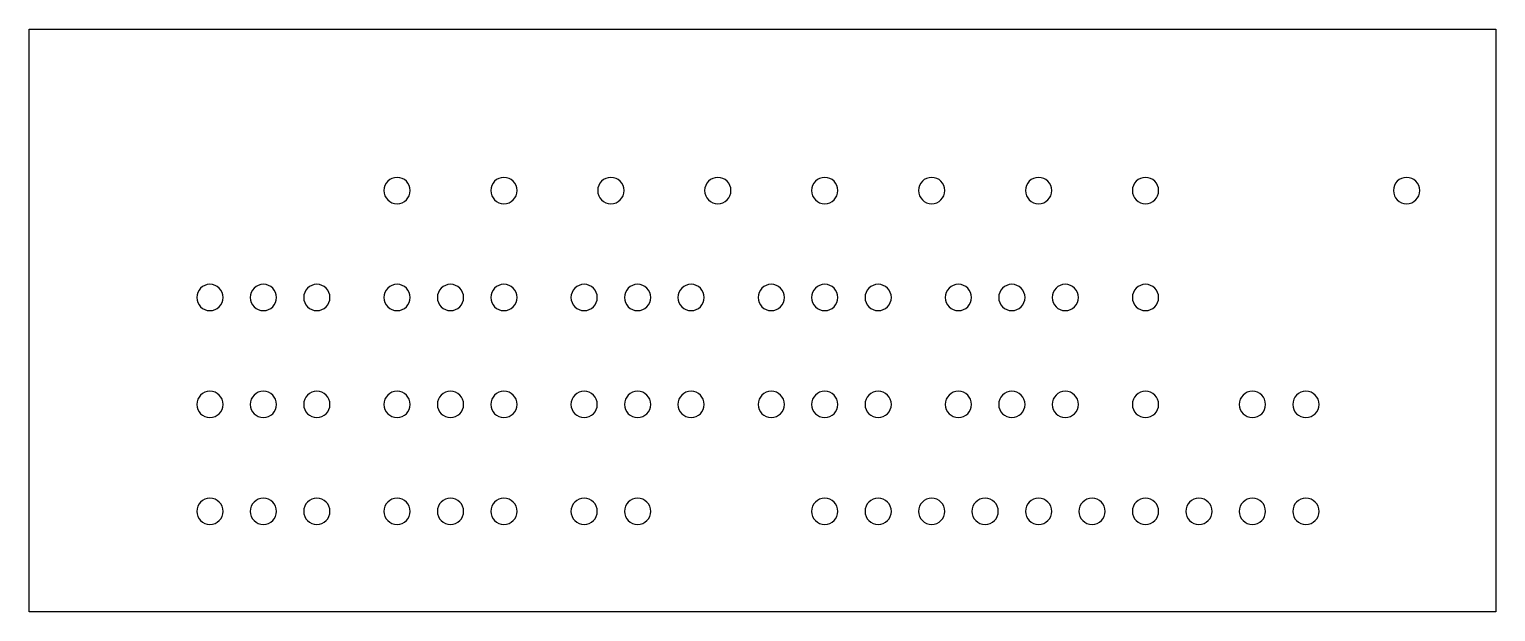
# Model space of a CAD drawing. Header units: millimetres. Extents: x 0 to 418, y 0 to 166.
import ezdxf

# ---------------------------------------------------------------- set-up
doc = ezdxf.new("R2010")
doc.units = ezdxf.units.MM

msp = doc.modelspace()

# ---------------------------------------------------------------- linework, layer by layer
at = {"layer": 'INTERIOR_PROFILES', "extrusion": (0, 0, -1)}
for centre in [(-104.82, 120.04), (-135.3, 120.04), (-165.78, 120.04), (-196.26, 120.04), (-226.74, 120.04), (-257.22, 120.04), (-287.7, 120.04), (-318.18, 120.04), (-392.6, 120.04), (-51.48, 89.56), (-66.72, 89.56), (-81.96, 89.56), (-104.82, 89.56), (-120.06, 89.56), (-135.3, 89.56), (-158.16, 89.56), (-173.4, 89.56), (-188.64, 89.56), (-211.5, 89.56), (-226.74, 89.56), (-241.98, 89.56), (-264.84, 89.56), (-280.08, 89.56), (-295.32, 89.56), (-318.18, 89.56), (-51.48, 59.08), (-66.72, 59.08), (-81.96, 59.08), (-104.82, 59.08), (-120.06, 59.08), (-135.3, 59.08), (-158.16, 59.08), (-173.4, 59.08), (-188.64, 59.08), (-211.5, 59.08), (-226.74, 59.08), (-241.98, 59.08), (-264.84, 59.08), (-280.08, 59.08), (-295.32, 59.08), (-318.18, 59.08), (-348.66, 59.08), (-363.9, 59.08), (-51.48, 28.6), (-66.72, 28.6), (-81.96, 28.6), (-104.82, 28.6), (-120.06, 28.6), (-135.3, 28.6), (-158.16, 28.6), (-173.4, 28.6), (-226.74, 28.6), (-241.98, 28.6), (-257.22, 28.6), (-272.46, 28.6), (-287.7, 28.6), (-302.94, 28.6), (-318.18, 28.6), (-333.42, 28.6), (-348.66, 28.6), (-363.9, 28.6)]:
    msp.add_circle(centre, 3.75, dxfattribs=at)
at = {"layer": 'OUTER_PROFILES'}
msp.add_lwpolyline([(418, 0), (0, 0), (0, 166), (418, 166)], close=True, dxfattribs=at)

doc.saveas('drawing.dxf')
